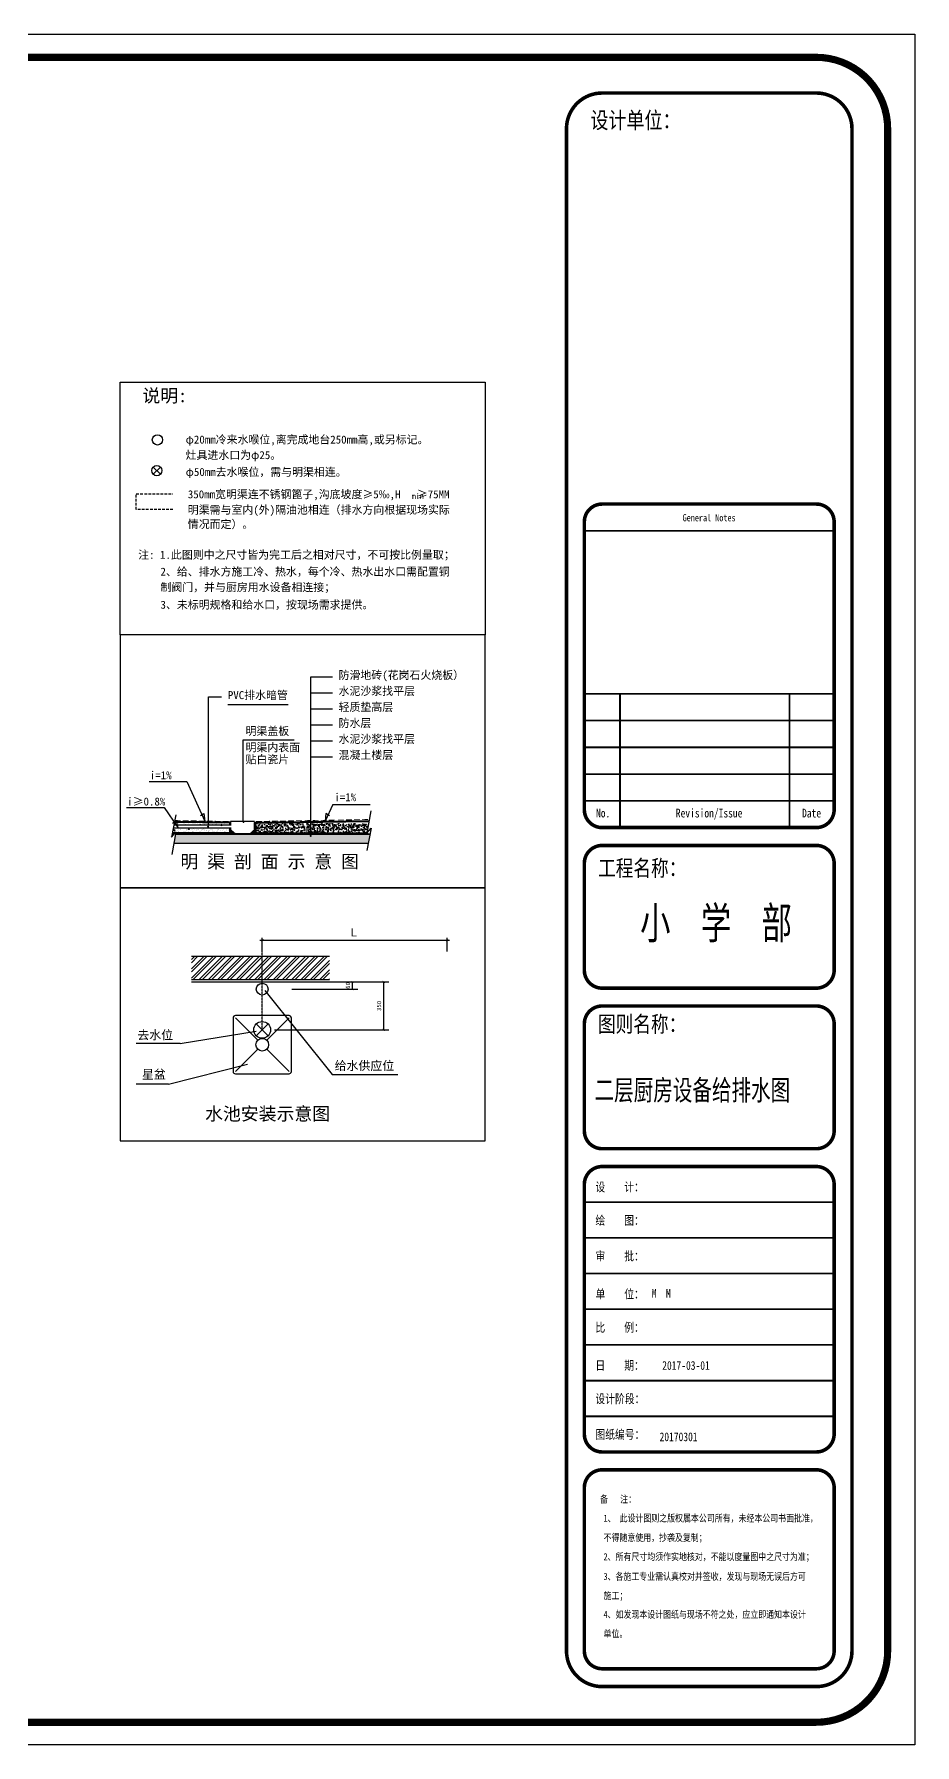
# Model space of a CAD drawing. Header units: inches. Extents: x 871252 to 1312932, y -88801 to 86720.
# Drawn here: x 1113652 to 1154480, y -88801 to -9472 of the extents above; entities that cross this region are included whole.
import ezdxf
from ezdxf.enums import TextEntityAlignment as Align

# ---------------------------------------------------------------- set-up
doc = ezdxf.new("R2010")
doc.units = ezdxf.units.IN
doc.header["$MEASUREMENT"] = 0
doc.linetypes.add('HIDDEN', pattern=[0.375, 0.25, -0.125])
for name, color, linetype in [('000外框', 7, 'Continuous'), ('供排水', 4, 'Continuous'), ('外框', 7, 'Continuous')]:
    doc.layers.add(name, color=color, linetype=linetype)
doc.styles.add('122', font='', dxfattribs={"height": 180})
doc.styles.add('ET', font='', dxfattribs={"height": 186})
doc.styles.add('H1', font='', dxfattribs={"height": 200})
doc.styles.get("Standard").update_dxf_attribs({"font": '', "width": 0.7, "height": 250})
doc.styles.add('STYLE1', font='simhei.ttf', dxfattribs={"width": 0.8})
doc.styles.add('宋体平面', font='', dxfattribs={"width": 0.8})
doc.styles.add('黑体', font='simhei.ttf', dxfattribs={"width": 0.7})
doc.styles.get('122').set_extended_font_data('NSimSun')
doc.styles.get('ET').set_extended_font_data('SimSun')
doc.styles.get('H1').set_extended_font_data('SimSun')
doc.styles.get('Standard').set_extended_font_data('NSimSun')
doc.styles.get('宋体平面').set_extended_font_data('SimSun')
doc.dimstyles.new('ISO-25', dxfattribs={"dimscale": 60, "dimtxt": 5, "dimasz": 2.5, "dimexe": 1.25, "dimexo": 3, "dimtad": 1, "dimdec": 0, "dimtxsty": 'Standard', "dimblk": 'ARCHTICK', "dimcen": 2.5, "dimadec": 0, "dimazin": 0, "dimtfac": 1, "dimtdec": 0, "dimtmove": 0, "dimatfit": 3, "dimfxl": 0, "dimarcsym": 0})

# ---------------------------------------------------------------- blocks, each defined once
blk = doc.blocks.new('_ArchTick')
at = {"color": 0, "linetype": 'ByBlock', "const_width": 0.15}
blk.add_lwpolyline([(-0.5, -0.5), (0.5, 0.5)], dxfattribs=at)
blk = doc.blocks.new('*D405')
at = {"layer": 'Defpoints', "color": 0, "linetype": 'ByBlock', "transparency": 16777216}
for p in [(1124758, -53421), (1129859, -53421), (1124222, -55647)]:
    blk.add_point(p, dxfattribs=at)
at = {"layer": '供排水', "color": 0, "linetype": 'ByBlock', "lineweight": -2, "transparency": 16777216}
for p, q in [((1125328, -53421), (1130096, -53421)), ((1129859, -55647), (1129859, -53421)), ((1124792, -55647), (1130096, -55647))]:
    blk.add_line(p, q, dxfattribs=at)
at = {"layer": '供排水', "color": 0, "linetype": 'ByBlock', "lineweight": -2, "transparency": 16777216, "xscale": 95, "yscale": 95, "zscale": 95}
for p, rotation in [((1129859, -53421), 90), ((1129859, -55647), 270)]:
    blk.add_blockref('_ArchTick', p, dxfattribs=dict(at, rotation=rotation))
at = {"layer": '供排水', "color": 0, "linetype": 'ByBlock', "transparency": 16777216, "insert": (1129640, -54534), "char_height": 200, "attachment_point": 5, "rotation": 90, "style": 'H1'}
blk.add_mtext('350', dxfattribs=at)
blk = doc.blocks.new('*D406')
at = {"layer": 'Defpoints', "color": 0, "linetype": 'ByBlock', "transparency": 16777216}
for p in [(1125031, -53421), (1125031, -53757), (1128415, -53421)]:
    blk.add_point(p, dxfattribs=at)
at = {"layer": '供排水', "color": 0, "linetype": 'ByBlock', "lineweight": -2, "transparency": 16777216}
for p, q in [((1125601, -53421), (1128652, -53421)), ((1125601, -53757), (1128652, -53757)), ((1128415, -53757), (1128415, -53421))]:
    blk.add_line(p, q, dxfattribs=at)
at = {"layer": '供排水', "color": 0, "linetype": 'ByBlock', "lineweight": -2, "transparency": 16777216, "xscale": 95, "yscale": 95, "zscale": 95}
for p, rotation in [((1128415, -53421), 90), ((1128415, -53757), 270)]:
    blk.add_blockref('_ArchTick', p, dxfattribs=dict(at, rotation=rotation))
at = {"layer": '供排水', "color": 0, "linetype": 'ByBlock', "transparency": 16777216, "insert": (1128196, -53589), "char_height": 200, "attachment_point": 5, "rotation": 90, "style": 'H1'}
blk.add_mtext('60', dxfattribs=at)

msp = doc.modelspace()

# ---------------------------------------------------------------- hatches: boundary and pattern name
at = {"layer": '供排水'}
h = msp.add_hatch(dxfattribs=at)
h.set_pattern_fill('AR-B816', color=121, scale=7.420931, angle=1, style=0)
h.set_pattern_definition([(1, (896184.233, -115963.07), (-1.036105, 59.358409), []), (91, (896184.233, -115963.07), (-60.394514, 58.322304), [59.36745, -59.36745])])
h.paths.add_polyline_path([(1129096.2, -45930.3), (1123861.4, -46021.7), (1123862.2, -46068.1), (1129097.1, -45976.7)])
h = msp.add_hatch(dxfattribs=at)
h.set_pattern_fill('AR-CONC', color=4, scale=46.380821, style=0)
h.set_pattern_definition([(50, (894999.07, -111978.9), (332.67116, -29.10496), [34.7856, -382.64177]), (355, (894999.07, -111978.9), (-64.354, 348.8729), [27.8285, -306.1134]), (100.4514, (895026.8, -111981.32), (268.3174, 319.7677), [29.56322, -325.19547]), (46.1842, (894999.07, -111886.14), (494.99516, -76.7691), [52.1784, -573.9627]), (96.6356, (895040.3, -111892.53), (433.5042, 451.8039), [44.3448, -487.7931]), (351.1842, (894999.07, -111886.14), (433.5039, 451.8042), [41.7427, -459.1701]), (21, (895045.45, -111909.33), (276.8504, -186.73795), [34.7856, -382.64177]), (326, (895045.45, -111909.33), (112.85165, 336.33055), [27.8285, -306.1134]), (71.4514, (895068.52, -111924.9), (389.70215, 149.5923), [29.56322, -325.19547]), (37.5, (894999.07, -111978.9), (5.63984, 154.3989), [0, -302.40295, 0, -310.7515, 0, -307.27294]), (7.5, (894999.07, -111978.9), (122.01381, 182.93139), [0, -177.17474, 0, -295.44583, 0, -117.11157]), (327.5, (894895.64, -111978.9), (247.59123, -10.461135), [0, -115.95205, 0, -361.7704, 0, -480.0415]), (317.5, (894849.26, -111978.9), (270.48653, 46.42951), [0, -150.73767, 0, -240.25265, 0, -340.89904])])
h.paths.add_polyline_path([(1120204.7, -46578.2), (1120128, -46993.6), (1129142.1, -46993.6), (1129218.7, -46578.2)])
for points in [[(1122749.1, -46367.2), (1122951.6, -46550.4), (1122749.1, -46550.4)], [(1123862.2, -46367.2), (1123659.7, -46550.4), (1123862.2, -46550.4)]]:
    msp.add_hatch(color=41, dxfattribs=at).paths.add_polyline_path(points)
h = msp.add_hatch(dxfattribs=at)
h.set_pattern_fill('AR-CONC', color=4, scale=46.380821, style=0)
h.set_pattern_definition([(50, (1058433.98, -20586.05), (332.6712, -29.105), [34.7856, -382.6418]), (355, (1058433.98, -20586.05), (-64.354, 348.8729), [27.8285, -306.1134]), (100.4514, (1058461.7, -20588.47), (268.3174, 319.7677), [29.5632, -325.1955]), (46.1842, (1058433.98, -20493.3), (494.9952, -76.769), [52.1784, -573.9627]), (96.6356, (1058475.23, -20499.7), (433.5042, 451.804), [44.345, -487.793]), (351.1842, (1058434, -20493.3), (433.504, 451.8042), [41.7427, -459.17]), (21, (1058480.36, -20516.48), (276.8504, -186.7379), [34.7856, -382.6418]), (326, (1058480.36, -20516.48), (112.8516, 336.3305), [27.8285, -306.1134]), (71.4514, (1058503.43, -20532.04), (389.7022, 149.5923), [29.5632, -325.1955]), (37.5, (1058433.98, -20586.05), (5.63984, 154.3989), [0, -302.40295, 0, -310.7515, 0, -307.27294]), (7.5, (1058433.98, -20586.05), (122.0138, 182.9314), [0, -177.17474, 0, -295.44583, 0, -117.11157]), (327.5, (1058330.55, -20586.05), (247.59123, -10.46113), [0, -115.95205, 0, -361.7704, 0, -480.0415]), (317.5, (1058284.17, -20586.05), (270.48653, 46.4295), [0, -150.7377, 0, -240.25265, 0, -340.89904])])
h.paths.add_polyline_path([(1129097.9, -46068.1), (1123908.6, -46068.1), (1123908.6, -46501.8), (1129097.9, -46501.8)])
h = msp.add_hatch(dxfattribs=at)
h.set_pattern_fill('AR-SAND', color=201, scale=92.761642, style=0)
h.set_pattern_definition([(37.5, (894999.07, -111978.9), (-5.84337, 178.73534), [0, -140.9977, 0, -157.69479, 0, -150.73767]), (7.5, (894999.07, -111978.9), (164.1674, 261.7869), [0, -76.06455, 0, -127.08345, 0, -48.69986]), (327.5, (894884.98, -111978.9), (288.87291, 0.52494), [0, -46.38082, 0, -166.97096, 0, -217.98986]), (317.5, (894884.98, -111978.9), (278.85324, 81.41463), [0, -23.19041, 0, -109.45874, 0, -125.22822])])
h.paths.add_polyline_path([(1129097.9, -46068.1), (1123908.6, -46068.1), (1123908.6, -46501.8), (1129097.9, -46501.8)])
h = msp.add_hatch(dxfattribs=at)
h.set_pattern_fill('ANSI32', color=8, scale=809.556151, style=0)
h.set_pattern_definition([(45, (948941.6, -146682.4), (-214.666, 214.666), []), (45, (949084.72, -146682.4), (-214.666, 214.666), [])])
h.paths.add_polyline_path([(1127347.8, -53313.5), (1127347.8, -52234.1), (1120945.3, -52234.1), (1120945.3, -53313.5)])

# ---------------------------------------------------------------- linework, layer by layer
for p, q in [((1119167.9, -29879.2), (1119503.8, -29543.3)), ((1119167.9, -29543.3), (1119503.8, -29879.2))]:
    msp.add_line(p, q, dxfattribs=at)
at = {"layer": '供排水', "linetype": 'HIDDEN', "ltscale": 500}
for p, q in [((1118383.2, -31517), (1118383.2, -30787.4)), ((1118383.2, -30787.4), (1120083.3, -30787.4)), ((1120083.3, -31517), (1118383.2, -31517))]:
    msp.add_line(p, q, dxfattribs=at)
at = {"layer": '供排水', "color": 4}
for p, q in [((1126473, -46565), (1126473, -39274.4)), ((1126473, -39274.4), (1127476.3, -39274.4)), ((1121727.3, -46120.2), (1121727.3, -40205.3)), ((1121727.3, -40205.3), (1122342.7, -40205.3)), ((1126473, -40015.9), (1127476.3, -40015.9)), ((1122633.9, -40557.7), (1125425.4, -40557.7)), ((1126473, -40757.4), (1127476.3, -40757.4)), ((1126473, -41498.9), (1127476.3, -41498.9)), ((1123347.8, -45994.4), (1123347.8, -42202.6)), ((1123347.8, -42202.6), (1125708.5, -42202.6)), ((1126473, -42240.4), (1127476.3, -42240.4)), ((1126473, -42981.9), (1127476.3, -42981.9)), ((1118988.4, -44127.5), (1120727.6, -44127.5)), ((1120727.6, -44127.5), (1121561.6, -45961.9)), ((1117938.7, -45337.8), (1119677.9, -45337.8)), ((1119677.9, -45337.8), (1120316.2, -46268.2)), ((1120067.8, -46061), (1120229.7, -45947.7)), ((1120229.7, -45947.7), (1120316.2, -46268.2)), ((1121361.8, -45700.8), (1121521, -45606.3)), ((1121521, -45606.3), (1121561.6, -45961.9))]:
    msp.add_line(p, q, dxfattribs=at)
at = {"layer": '供排水', "color": 4, "linetype": 'Continuous'}
for p, q in [((1127494.1, -45201.6), (1127136.5, -45974.1)), ((1127494.1, -45201.6), (1129233.3, -45201.6)), ((1127177.1, -45618.5), (1127136.5, -45974.1)), ((1127336.3, -45712.9), (1127177.1, -45618.5))]:
    msp.add_line(p, q, dxfattribs=at)
at = {"layer": '供排水', "color": 201}
for p, q in [((1120212, -45669.9), (1120021.1, -46703.5)), ((1129259, -45491.2), (1129068.2, -46524.9)), ((1120021.1, -46703.5), (1120223.4, -46476.7)), ((1120223.4, -46476.7), (1120032.6, -47510.4)), ((1120123.2, -46362.7), (1120123.2, -46362.7)), ((1120128.9, -46332.2), (1120128.9, -46332.2)), ((1120137.9, -46419.8), (1120148.7, -46361.6)), ((1120193.4, -46414.8), (1120138, -46419.6)), ((1120193.4, -46414.8), (1120148.7, -46361.5)), ((1120148.7, -46440.8), (1120148.7, -46440.8)), ((1120167.8, -46132.6), (1120167.8, -46132.6)), ((1120179.6, -46467.9), (1120179.6, -46467.9)), ((1120197, -46447.1), (1120197, -46447.1)), ((1120198.1, -46130.5), (1120198.1, -46130.5)), ((1120202.1, -46358.5), (1120202.1, -46358.5)), ((1120207.6, -46369), (1120207.6, -46369)), ((1120223.1, -46476.9), (1120223.1, -46476.9)), ((1120228.2, -46480.4), (1120228.2, -46480.4)), ((1120240.2, -46461.2), (1120240.2, -46461.2)), ((1120243.6, -46099.1), (1120243.6, -46099.1)), ((1120315.2, -46393.3), (1120315.2, -46393.3)), ((1120321.7, -46450.3), (1120321.7, -46450.3)), ((1120323, -46463.7), (1120323, -46463.7)), ((1120332.5, -46376.6), (1120332.5, -46376.6)), ((1120333.5, -46071.7), (1120333.5, -46071.7)), ((1120398.4, -46473.6), (1120398.4, -46473.6)), ((1120411.8, -46498.5), (1120411.8, -46498.5)), ((1120412, -46363.3), (1120412, -46363.3)), ((1120413.2, -46302.7), (1120413.2, -46302.7)), ((1120446.7, -46480), (1120446.7, -46480)), ((1120452.6, -46367.5), (1120452.6, -46367.5)), ((1120487, -46131), (1120487, -46131)), ((1120517.1, -46480.9), (1120517.1, -46480.9)), ((1120564.5, -46453.4), (1120564.5, -46453.4)), ((1120572.7, -46496.6), (1120572.7, -46496.6)), ((1120576.2, -46076.9), (1120576.2, -46076.9)), ((1120603.3, -46128.4), (1120603.3, -46128.4)), ((1120611.3, -46458), (1120611.3, -46458)), ((1120620.3, -46094.2), (1120620.3, -46094.2)), ((1120624.1, -46311.3), (1120624.1, -46311.3)), ((1120664.7, -46101.4), (1120664.7, -46101.4)), ((1120676.1, -46428.4), (1120676.1, -46428.4)), ((1120689.9, -46366.4), (1120689.9, -46366.4)), ((1120692, -46384.1), (1120692, -46384.1)), ((1120700.9, -46363.8), (1120700.9, -46363.8)), ((1120709.1, -46368.4), (1120709.1, -46368.4)), ((1120775.8, -46131.5), (1120775.8, -46131.5)), ((1120803.3, -46361.6), (1120814, -46303.4)), ((1120858.8, -46356.6), (1120803.3, -46361.4)), ((1120805.9, -46481.4), (1120805.9, -46481.4)), ((1120858.8, -46356.6), (1120814.1, -46303.3)), ((1120815, -46462.4), (1120815, -46462.4)), ((1120826.7, -46088.1), (1120826.7, -46088.1)), ((1120856.2, -46486.2), (1120856.2, -46486.2)), ((1120907.9, -46300.5), (1120907.9, -46300.5)), ((1120932.8, -46369.5), (1120932.8, -46369.5)), ((1120970.9, -46465.5), (1120970.9, -46465.5)), ((1120983.3, -46310.5), (1120983.3, -46310.5)), ((1120988, -46449.8), (1120988, -46449.8)), ((1120989.8, -46364.3), (1120989.8, -46364.3)), ((1120991.5, -46094.3), (1120991.5, -46094.3)), ((1120993.9, -46041), (1120993.9, -46041)), ((1121031.6, -46316.8), (1121031.6, -46316.8)), ((1121052.3, -46461.3), (1121052.3, -46461.3)), ((1121064, -46089.1), (1121064, -46089.1)), ((1121064.7, -46132), (1121064.7, -46132)), ((1121069.1, -46052.2), (1121069.1, -46052.2)), ((1121080.3, -46365.2), (1121080.3, -46365.2)), ((1121094.8, -46482), (1121094.8, -46482)), ((1121117.3, -46059.4), (1121117.3, -46059.4)), ((1121152.4, -46493.7), (1121152.4, -46493.7)), ((1121157.6, -46333.4), (1121157.6, -46333.4)), ((1121183.3, -46378.5), (1121183.3, -46378.5)), ((1121233, -46343.3), (1121233, -46343.3)), ((1121243.1, -46091.4), (1121243.1, -46091.4)), ((1121278.7, -46364.8), (1121278.7, -46364.8)), ((1121281.3, -46349.7), (1121281.3, -46349.7)), ((1121295.2, -46464.4), (1121295.2, -46464.4)), ((1121306.8, -46094.3), (1121306.8, -46094.3)), ((1121318.4, -46101.9), (1121318.4, -46101.9)), ((1121351, -46104.9), (1121351, -46104.9)), ((1121353.6, -46132.6), (1121353.6, -46132.6)), ((1121359.2, -46446.6), (1121359.2, -46446.6)), ((1121366.6, -46108.7), (1121366.6, -46108.7)), ((1121368.2, -46089.3), (1121368.2, -46089.3)), ((1121383.7, -46482.5), (1121383.7, -46482.5)), ((1121407.3, -46366.3), (1121407.3, -46366.3)), ((1121420.6, -46377.4), (1121420.6, -46377.4)), ((1121439.9, -46372.7), (1121439.9, -46372.7)), ((1121457, -46357), (1121457, -46357)), ((1121524.1, -46298.3), (1121468.7, -46303.2)), ((1121482.7, -46376.2), (1121482.7, -46376.2)), ((1121492.8, -46137.4), (1121492.8, -46137.4)), ((1121531, -46382.6), (1121531, -46382.6)), ((1121545.7, -46473.4), (1121545.7, -46473.4)), ((1121557.2, -46105.5), (1121557.2, -46105.5)), ((1121567.5, -46365.4), (1121567.5, -46365.4)), ((1121568.3, -46147.3), (1121568.3, -46147.3)), ((1121616.5, -46153.7), (1121616.5, -46153.7)), ((1121642.4, -46133.1), (1121642.4, -46133.1)), ((1121657, -46399.2), (1121657, -46399.2)), ((1121663.4, -46380.5), (1121663.4, -46380.5)), ((1121672.6, -46483), (1121672.6, -46483)), ((1121718.7, -46454.1), (1121718.7, -46454.1)), ((1121732.4, -46409.1), (1121732.4, -46409.1)), ((1121735.8, -46438.4), (1121735.8, -46438.4)), ((1121739.4, -46089.4), (1121739.4, -46089.4)), ((1121769.5, -46501.8), (1121759.3, -46497.9)), ((1121760.5, -46501.8), (1121759.3, -46498.1)), ((1121780.7, -46415.4), (1121780.7, -46415.4)), ((1121783, -46472.2), (1121783, -46472.2)), ((1121794.5, -46106.4), (1121794.5, -46106.4)), ((1121828.2, -46353.8), (1121828.2, -46353.8)), ((1121856.4, -46365.9), (1121856.4, -46365.9)), ((1121899.7, -46111), (1121899.7, -46111)), ((1121906.7, -46432), (1121906.7, -46432)), ((1121913.9, -46389.5), (1121913.9, -46389.5)), ((1121923, -46363.7), (1121923, -46363.7)), ((1121931.3, -46133.6), (1121931.3, -46133.6)), ((1121961.4, -46483.5), (1121961.4, -46483.5)), ((1121982.1, -46442), (1121982.1, -46442)), ((1122025.8, -46475.3), (1122025.8, -46475.3)), ((1122030.4, -46448.3), (1122030.4, -46448.3)), ((1122037.3, -46111.7), (1122037.3, -46111.7)), ((1122091.5, -46313.9), (1122091.5, -46313.9)), ((1122098.9, -46100), (1122098.9, -46100)), ((1122107, -46435.3), (1122107, -46435.3)), ((1122116, -46079), (1122116, -46079)), ((1122145.3, -46366.4), (1122145.3, -46366.4)), ((1122151.2, -46388.4), (1122151.2, -46388.4)), ((1122156.4, -46464.9), (1122156.4, -46464.9)), ((1122187.7, -46361.3), (1122187.7, -46361.3)), ((1122204.8, -46345.6), (1122204.8, -46345.6)), ((1122220.2, -46134.1), (1122220.2, -46134.1)), ((1122231.8, -46474.8), (1122231.8, -46474.8)), ((1122250.3, -46484.1), (1122250.3, -46484.1)), ((1122262.7, -46066.2), (1122262.7, -46066.2)), ((1122274.3, -46410), (1122274.3, -46410)), ((1122276.3, -46484.4), (1122276.3, -46484.4)), ((1122280.1, -46481.2), (1122280.1, -46481.2)), ((1122282.2, -46305.6), (1122282.2, -46305.6)), ((1122287.7, -46122.9), (1122287.7, -46122.9)), ((1122378, -46149.4), (1122313, -46124.5)), ((1122331.8, -46180.7), (1122313, -46124.6)), ((1122378, -46149.4), (1122331.9, -46180.5)), ((1122394, -46391.5), (1122394, -46391.5)), ((1122406.1, -46497.8), (1122406.1, -46497.8)), ((1122434.1, -46366.9), (1122434.1, -46366.9)), ((1122466.6, -46442.7), (1122466.6, -46442.7)), ((1122483.7, -46427), (1122483.7, -46427)), ((1122487.2, -46082.2), (1122487.2, -46082.2)), ((1122506.5, -46440.5), (1122506.5, -46440.5)), ((1122509.1, -46134.7), (1122509.1, -46134.7)), ((1122513.6, -46483.2), (1122513.6, -46483.2)), ((1122519.5, -46304.5), (1122519.5, -46304.5)), ((1122525, -46123.8), (1122525, -46123.8)), ((1122539.2, -46484.6), (1122539.2, -46484.6)), ((1122556.7, -46067), (1122556.7, -46067)), ((1122567.7, -46379.2), (1122567.7, -46379.2)), ((1122576, -46342.4), (1122576, -46342.4)), ((1122644.6, -46400.5), (1122644.6, -46400.5)), ((1129068.2, -46524.9), (1129270.5, -46298.1)), ((1129270.5, -46298.1), (1129079.6, -47331.7)), ((1120128, -46993.6), (1129142.1, -46993.6))]:
    msp.add_line(p, q, dxfattribs=at)
at = {"layer": '供排水', "color": 7}
for p, q in [((1122750.1, -46021.7), (1120148.4, -45976.3)), ((1123861.4, -46021.7), (1129159.5, -45929.2)), ((1123862.2, -46068.1), (1129151.7, -45975.7)), ((1122777.5, -46300), (1120097.6, -46300)), ((1122777.5, -46160.8), (1120138.5, -46160.8)), ((1120204.7, -46578.2), (1129218.7, -46578.2)), ((1122749.1, -46021.7), (1122749.1, -46160.8)), ((1122749.1, -46021.7), (1122749.1, -46160.8)), ((1122749.1, -46300), (1122749.1, -46578.2)), ((1122749.1, -46300), (1122749.1, -46578.2)), ((1123862.2, -46021.7), (1123862.2, -46578.2)), ((1120945.3, -52234.1), (1127347.8, -52234.1)), ((1120945.3, -53313.5), (1127347.8, -53313.5))]:
    msp.add_line(p, q, dxfattribs=at)
at = {"layer": '供排水', "color": 121}
for p, q in [((1120198.5, -46023.5), (1120199.4, -45977.2)), ((1120317.3, -46025.6), (1120318.1, -45979.2)), ((1120436, -46027.7), (1120436.8, -45981.3)), ((1120554.7, -46029.7), (1120555.5, -45983.4)), ((1120673.4, -46031.8), (1120674.2, -45985.4)), ((1120792.1, -46033.9), (1120792.9, -45987.5)), ((1120910.8, -46036), (1120911.7, -45989.6)), ((1121029.6, -46038), (1121030.4, -45991.7)), ((1121148.3, -46040.1), (1121149.1, -45993.7)), ((1121267, -46042.2), (1121267.8, -45995.8)), ((1121385.7, -46044.3), (1121386.5, -45997.9)), ((1121504.4, -46046.3), (1121505.2, -46000)), ((1121623.1, -46048.4), (1121624, -46002)), ((1121741.9, -46050.5), (1121742.7, -46004.1)), ((1121860.6, -46052.5), (1121861.4, -46006.2)), ((1121979.3, -46054.6), (1121980.1, -46008.2)), ((1122098, -46056.7), (1122098.8, -46010.3)), ((1122702.7, -46501.8), (1120058.4, -46501.8)), ((1122749.3, -46068.1), (1120139.1, -46022.5)), ((1122216.7, -46058.8), (1122217.5, -46012.4)), ((1122335.4, -46060.8), (1122336.3, -46014.5)), ((1122454.2, -46062.9), (1122455, -46016.5)), ((1122572.9, -46065), (1122573.7, -46018.6)), ((1122691.6, -46067), (1122692.4, -46020.7)), ((1122702.7, -46068.1), (1122702.7, -46160.8)), ((1122702.7, -46300), (1122702.7, -46501.8)), ((1123908.6, -46068.1), (1123908.6, -46501.8)), ((1123908.6, -46501.8), (1129072.4, -46501.8))]:
    msp.add_line(p, q, dxfattribs=at)
at = {"layer": '供排水', "color": 7, "linetype": 'Continuous'}
for p, q in [((1122977.4, -46573.7), (1122694.1, -46317.4)), ((1123633.9, -46573.7), (1123917.3, -46317.4))]:
    msp.add_line(p, q, dxfattribs=at)
at = {"layer": '供排水', "color": 4, "linetype": 'ByBlock'}
for p, q in [((1124116.6, -51487.2), (1132902.7, -51487.2)), ((1124224.5, -52016.7), (1124224.5, -51379.3)), ((1132794.8, -52016.7), (1132794.8, -51379.3)), ((1132794.8, -51408.8), (1132794.8, -51379.3)), ((1124347.5, -53825.9), (1127463.8, -57722.3)), ((1120411.9, -56278.5), (1118377.7, -56278.5)), ((1120411.9, -56278.5), (1123947.6, -55705.6)), ((1119876.2, -58157.7), (1123548.2, -57234.9)), ((1127463.8, -57722.3), (1130511.5, -57722.3)), ((1119876.2, -58157.7), (1118380, -58157.7))]:
    msp.add_line(p, q, dxfattribs=at)
at = {"layer": '供排水', "color": 1, "linetype": 'HIDDEN'}
msp.add_line((1124222.3, -55647.5), (1124224.5, -52016.7), dxfattribs=at)
at = {"layer": '供排水', "color": 81}
msp.add_line((1120945.3, -53421.5), (1127347.8, -53421.5), dxfattribs=at)
at = {"layer": '供排水', "color": 3}
for p, q in [((1122875.2, -55094.6), (1122875.2, -57577.2)), ((1125465.8, -54986.6), (1122983.2, -54986.6)), ((1124017, -56128.4), (1122983.2, -55094.6)), ((1124432, -56128.4), (1125465.8, -55094.6)), ((1125573.8, -57577.2), (1125573.8, -55094.6)), ((1122983.2, -57577.2), (1124017, -56543.4)), ((1125465.8, -57577.2), (1124432, -56543.4)), ((1122983.2, -57685.1), (1125465.8, -57685.1))]:
    msp.add_line(p, q, dxfattribs=at)
at = {"layer": '供排水', "color": 6}
for p, q in [((1123947.6, -55372.7), (1124497.1, -55922.3)), ((1123947.6, -55922.3), (1124497.1, -55372.7))]:
    msp.add_line(p, q, dxfattribs=at)
at = {"layer": '供排水', "color": 14}
for points in [[(1117633.1, -25601.9), (1134562.4, -25601.9), (1134562.4, -37331.5), (1117633.1, -37331.5)], [(1117633.1, -49061.1), (1134561.7, -49061.1), (1134561.7, -37331.5), (1117633.1, -37331.5)], [(1117632.5, -60790.6), (1134561.1, -60790.6), (1134561.1, -49061.1), (1117632.5, -49061.1)]]:
    msp.add_lwpolyline(points, close=True, dxfattribs=at)
at = {"layer": '供排水', "color": 121, "const_width": 37.1}
for points in [[(1120448.6, -45942.5), (1120170.4, -45937.6)], [(1120819.6, -45949), (1120541.4, -45944.1)], [(1121190.6, -45955.5), (1120912.4, -45950.6)], [(1121561.6, -45961.9), (1121283.4, -45957.1)], [(1121932.6, -45968.4), (1121654.3, -45963.5)], [(1122303.6, -45974.9), (1122025.3, -45970)], [(1122674.6, -45981.4), (1122396.3, -45976.5)], [(1123937, -45981.4), (1124215.2, -45976.5)], [(1124308, -45974.9), (1124586.2, -45970)], [(1124679, -45968.4), (1124957.2, -45963.5)], [(1125050, -45961.9), (1125328.2, -45957.1)], [(1125420.9, -45955.5), (1125699.2, -45950.6)], [(1125791.9, -45949), (1126070.2, -45944.1)], [(1126188.9, -45942), (1126467.2, -45937.2)], [(1126559.9, -45935.6), (1126838.2, -45930.7)], [(1126930.9, -45929.1), (1127209.1, -45924.2)], [(1127301.9, -45922.6), (1127580.1, -45917.8)], [(1127732.2, -45915.1), (1128010.5, -45910.3)], [(1128103.2, -45908.6), (1128381.5, -45903.8)], [(1128474.2, -45902.2), (1128752.5, -45897.3)], [(1128845.2, -45895.7), (1129123.5, -45890.8)]]:
    msp.add_lwpolyline(points, dxfattribs=at)
at = {"layer": '供排水', "color": 7, "const_width": 55.7}
msp.add_lwpolyline([(1122741.9, -45973.8), (1123878.5, -45973.8)], dxfattribs=at)
at = {"layer": '供排水', "color": 41}
for points, const_width in [([(1122749.1, -46023.6), (1122749.1, -46160.8)], 55.7), ([(1122749.1, -46300), (1122749.1, -46550.4), (1123862.2, -46550.4), (1123862.2, -46023.6)], 55.7), ([(1120124.5, -47012.7), (1129138.5, -47012.7)], 18.6)]:
    msp.add_lwpolyline(points, dxfattribs=dict(at, const_width=const_width))
at = {"layer": '供排水', "color": 4, "const_width": 45.9}
for points in [[(1123332.6, -46006.8, 1), (1123379.4, -46006.8, 1)], [(1121691.8, -46225.2, 1), (1121738.6, -46225.2, 1)], [(1126448.2, -46653.1, 1), (1126495, -46653.1, 1)]]:
    msp.add_lwpolyline(points, format="xyb", close=True, dxfattribs=at)
at = {"layer": '供排水', "color": 140, "const_width": 18.6}
for points in [[(1120097.6, -46300), (1122777.7, -46300)], [(1120138.5, -46160.8), (1122775.8, -46160.8)]]:
    msp.add_lwpolyline(points, dxfattribs=at)
at = {"layer": '供排水'}
for centre, radius in [((1119363.3, -28287.8), 237.4), ((1119335.8, -29711.3), 237.5)]:
    msp.add_circle(centre, radius, dxfattribs=at)
at = {"layer": '供排水', "color": 6}
for centre, radius in [((1124223.6, -53756.6), 273.1), ((1124222.3, -55647.5), 388.6)]:
    msp.add_circle(centre, radius, dxfattribs=at)
at = {"layer": '供排水', "color": 3}
msp.add_circle((1124224.5, -56335.9), 293.4, dxfattribs=at)
for centre, start, end in [((1122983.2, -55094.6), 90, 180), ((1125465.8, -55094.6), 0, 90), ((1122983.2, -57577.2), 180, 270), ((1125465.8, -57577.2), 270, 0)]:
    msp.add_arc(centre, 107.9, start, end, dxfattribs=at)
at = {"layer": '供排水', "color": 2}
for points, knots in [([(1122716.4, -46300), (1122720.8, -46324.8), (1122737.1, -46392.3), (1122752.4, -46472.8), (1122713.5, -46585.4), (1122600.4, -46488.7), (1122432.1, -46569.1), (1122154.9, -46530.1), (1121847.4, -46578), (1121601.5, -46513.3), (1121309.3, -46568.5), (1120993.7, -46549.6), (1120605.4, -46525.5), (1120311.6, -46551.1), (1120137.1, -46544.6), (1120051.2, -46540.6)], [103.9478312, 103.9478312, 103.9478312, 103.9478312, 144.2466215, 215.068362, 251.7772039, 282.0084748, 401.1400188, 521.8372552, 731.0704246, 898.8156179, 917.7522405, 1210.6843244, 1403.9068418, 1547.2788197, 1686.2061136, 1686.2061136, 1686.2061136, 1686.2061136]), ([(1123889.8, -46107.5), (1123897.1, -46158.1), (1123909.9, -46247), (1123876.5, -46380.5), (1123858.9, -46472.8), (1123897.9, -46585.4), (1124010.9, -46488.7), (1124179.3, -46569.1), (1124456.5, -46530.1), (1124764, -46578), (1125009.9, -46513.3), (1125302, -46568.5), (1125617.7, -46549.6), (1126005.9, -46525.5), (1126378.1, -46557.9), (1126936.2, -46506.1), (1127671.5, -46586.7), (1128414.8, -46515.7), (1128877.7, -46548.7), (1129074, -46537), (1129222.4, -46558.4)], [0, 0, 0, 0, 82.1156804, 144.2466215, 215.068362, 251.7772039, 282.0084748, 401.1400188, 521.8372552, 731.0704246, 898.8156179, 917.7522405, 1210.6843244, 1403.9068418, 1547.2788197, 1812.9344855, 2306.7616067, 2736.636718, 3015.9890311, 3054.6148304, 3054.6148304, 3054.6148304, 3054.6148304])]:
    msp.add_open_spline(points, degree=3, knots=knots, dxfattribs=at)
msp.add_open_spline([(1122721.5, -46107.5), (1122719, -46125.3), (1122716.4, -46143), (1122714.4, -46160.8)], degree=3, dxfattribs=at)
at = {"layer": '外框', "lineweight": -2}
for p, q in [((1041275.3, -9472.3), (1154480.5, -9472.3)), ((1154480.5, -9472.3), (1154480.5, -88801.1)), ((1154480.5, -88801.1), (1041275.3, -88801.1))]:
    msp.add_line(p, q, dxfattribs=at)
for points, const_width in [([(1045673.5, -87756.9), (1149914, -87756.9, 0.4142136), (1153223.3, -84447.7), (1153223.3, -13853.4, 0.4142136), (1149914, -10544.2), (1045673.5, -10544.2, 0.4142136), (1042364.3, -13853.4), (1042364.3, -84447.7, 0.4142136)], 330.9), ([(1139986.4, -86102.3), (1149914, -86102.3, 0.4142136), (1151568.7, -84447.7), (1151568.7, -13853.4, 0.4142136), (1149914, -12198.8), (1139986.4, -12198.8, 0.4142136), (1138331.8, -13853.4), (1138331.8, -84447.7, 0.4142136)], 165.5), ([(1139986.4, -46265.7), (1149914, -46265.7, 0.4142136), (1150741.4, -45438.4), (1150741.4, -32088.4, 0.4142136), (1149914, -31261.1), (1139986.4, -31261.1, 0.4142136), (1139159.1, -32088.4), (1139159.1, -45438.4, 0.4142136)], 165.5), ([(1139986.4, -53711.5), (1149914, -53711.5, 0.4142136), (1150741.4, -52884.2), (1150741.4, -47920.3, 0.4142136), (1149914, -47093), (1139986.4, -47093, 0.4142136), (1139159.1, -47920.3), (1139159.1, -52884.2, 0.4142136)], 165.5), ([(1139986.4, -61157.2), (1149914, -61157.2, 0.4142136), (1150741.4, -60329.9), (1150741.4, -55366.1, 0.4142136), (1149914, -54538.8), (1139986.4, -54538.8, 0.4142136), (1139159.1, -55366.1), (1139159.1, -60329.9, 0.4142136)], 165.5), ([(1139986.4, -75221.4), (1149914, -75221.4, 0.4142136), (1150741.4, -74394.1), (1150741.4, -62811.8, 0.4142136), (1149914, -61984.5), (1139986.4, -61984.5, 0.4142136), (1139159.1, -62811.8), (1139159.1, -74394.1, 0.4142136)], 165.5), ([(1139986.4, -85275), (1149914, -85275, 0.4142136), (1150741.4, -84447.7), (1150741.4, -76876, 0.4142136), (1149914, -76048.7), (1139986.4, -76048.7, 0.4142136), (1139159.1, -76876), (1139159.1, -84447.7, 0.4142136)], 165.5)]:
    msp.add_lwpolyline(points, format="xyb", close=True, dxfattribs=dict(at, const_width=const_width))
at = {"layer": '外框', "lineweight": -2, "const_width": 82.7}
for points in [[(1139159.1, -32502.1), (1150741.4, -32502.1)], [(1139159.1, -40060.9), (1150741.4, -40060.9)], [(1140813.7, -46265.7), (1140813.7, -40060.9)], [(1148673.1, -46265.7), (1148673.1, -40060.9)], [(1139159.1, -41301.9), (1150741.4, -41301.9)], [(1139159.1, -42542.8), (1150741.4, -42542.8)], [(1139159.1, -43783.8), (1150741.4, -43783.8)], [(1139159.1, -45024.7), (1150741.4, -45024.7)], [(1139159.1, -63639.1), (1150741.4, -63639.1)], [(1139159.1, -65293.7), (1150741.4, -65293.7)], [(1139159.1, -66948.4), (1150741.4, -66948.4)], [(1139159.1, -68603), (1150741.4, -68603)], [(1139159.1, -70257.6), (1150741.4, -70257.6)], [(1139159.1, -71912.2), (1150741.4, -71912.2)], [(1139159.1, -73566.8), (1150741.4, -73566.8)]]:
    msp.add_lwpolyline(points, dxfattribs=at)

# ---------------------------------------------------------------- block references
at = {"layer": '供排水', "color": 4, "linetype": 'ByBlock', "xscale": 107.9408200747334, "yscale": 107.9408200749895, "zscale": 107.9408200749181, "rotation": 180}
msp.add_blockref('_ArchTick', (1124224.5, -51487.2), dxfattribs=at)
at = {"layer": '供排水', "color": 4, "linetype": 'ByBlock', "xscale": 107.9408200747334, "yscale": 107.9408200749895, "zscale": 107.9408200749181}
msp.add_blockref('_ArchTick', (1132794.8, -51487.2), dxfattribs=at)

# ---------------------------------------------------------------- texts
at = {"layer": '000外框', "style": '黑体', "width": 0.7}
msp.add_text('二层厨房设备给排水图', height=950.23, dxfattribs=at).set_placement((1139631.3, -58913.2))
at = {"layer": '000外框', "insert": (1141743.1, -49951.6), "char_height": 1477.04, "width": 15623.866, "attachment_point": 1, "style": '黑体'}
msp.add_mtext('小  学  部', dxfattribs=at)
at = {"layer": '供排水', "color": 7, "linetype": 'Continuous', "style": 'STYLE1'}
for s, height, p in [('说明:', 607.17, (1118668.3, -26537.9)), ('明 渠 剖 面 示 意 图', 607.167, (1120432.6, -48142.8)), ('水池安装示意图', 607.17, (1121575.8, -59839.2))]:
    msp.add_text(s, height=height, dxfattribs=at).set_placement(p)
at = {"layer": '供排水', "color": 7, "style": '122'}
for s, height, p in [('φ20mm冷来水喉位,离完成地台250mm高,或另标记。', 371.047, (1120672.3, -28456.7)), ('灶具进水口为φ25。', 371.05, (1120672.3, -29175.9)), ('φ50mm去水喉位，需与明渠相连。', 371.047, (1120672.3, -29958.9)), ('350mm宽明渠连不锈钢篦子,沟底坡度≥5‰,H   ≥75MM', 371.047, (1120775, -30994.9)), ('min', 259.73, (1131155.9, -31021.7)), ('明渠需与室内(外)隔油池相连（排水方向根据现场实际', 371.047, (1120775, -31714.2)), ('情况而定）。', 371.05, (1120775, -32381.8)), ('注: 1.此图则中之尺寸皆为完工后之相对尺寸，不可按比例量取；', 371.047, (1118474.5, -33800)), ('制阀门，并与厨房用水设备相连接；', 371.047, (1119506.4, -35305.4)), ('2、给、排水方施工冷、热水，每个冷、热水出水口需配置铜', 371.047, (1119506.4, -34582.5)), ('3、未标明规格和给水口，按现场需求提供。', 371.047, (1119506.4, -36115.5))]:
    msp.add_text(s, height=height, dxfattribs=at).set_placement(p)
at = {"layer": '供排水', "color": 4, "style": '122'}
for s, p in [('明渠盖板', (1123450.6, -41973.4)), ('明渠内表面', (1123450.6, -42732.2)), ('贴白瓷片', (1123450.6, -43287.1)), ('i=1%', (1119014.5, -44023.8)), ('i≥0.8%', (1117964.7, -45242.2)), ('i=1%', (1127567.4, -45042.5))]:
    msp.add_text(s, height=371.05, dxfattribs=at).set_placement(p)
at = {"layer": '供排水', "color": 4, "linetype": 'ByBlock', "style": '122'}
for s, p in [('去水位', (1118435.7, -56087.3)), ('给水供应位', (1127582.9, -57513.2)), ('星盆', (1118644.9, -57917.6))]:
    msp.add_text(s, height=404.78, dxfattribs=at).set_placement(p)
at = {"layer": '供排水', "color": 4, "attachment_point": 1, "style": '122'}
for s, insert, char_height, width in [('防滑地砖(花岗石火烧板）', (1127764.3, -39006.9), 371.047, 7085.605), ('PVC排水暗管', (1122630.7, -39937.7), 371.05, 4135.483), ('水泥沙浆找平层', (1127764.3, -39748.4), 371.05, 4134.948), ('轻质垫高层', (1127764.3, -40489.8), 371.05, 4134.948), ('防水层', (1127764.3, -41231.3), 371.05, 4134.948), ('水泥沙浆找平层', (1127764.3, -41972.8), 371.05, 4134.948), ('混凝土楼层', (1127764.3, -42714.3), 371.05, 4134.948)]:
    msp.add_mtext(s, dxfattribs=dict(at, insert=insert, char_height=char_height, width=width))
at = {"layer": '供排水', "color": 4, "linetype": 'ByBlock', "insert": (1128474.6, -51124.6), "char_height": 377.793, "attachment_point": 5, "style": 'ET'}
msp.add_mtext('\\fﾷￂￋￎ_GB2312|b0|i0|c134|p49;L ', dxfattribs=at)
at = {"layer": '外框', "style": '宋体平面', "width": 0.8}
for s, height, p in [('设计单位：', 764.9, (1139441, -13841.5)), ('工程名称：', 749.6, (1139797.3, -48517.3)), ('图则名称：', 749.6, (1139792.3, -55751.2))]:
    msp.add_text(s, height=height, dxfattribs=at).set_placement(p)
at = {"layer": '外框', "lineweight": -2, "style": '宋体平面', "width": 0.8}
for s, height, p in [('General Notes', 330.922, (1144944.6, -31897.1)), ('No.', 405.22, (1140031.4, -45592.6)), ('Revision/Issue', 405.222, (1144944.6, -45592.6)), ('Date', 405.22, (1149695, -45592.6))]:
    msp.add_text(s, height=height, dxfattribs=at).set_placement(p, align=Align.MIDDLE_CENTER)
for s, height, p in [('设    计：', 405.22, (1139673.3, -63138.7)), ('绘    图：', 405.22, (1139673.3, -64686.9)), ('审    批：', 405.22, (1139673.3, -66341.5)), ('单    位：', 405.22, (1139673.3, -68102.5)), ('M  M', 405.22, (1142283.1, -68062.1)), ('比    例：', 405.22, (1139673.3, -69650.8)), ('日    期：', 405.22, (1139673.3, -71411.8)), ('2017-03-01', 405.22, (1142770.2, -71411.8)), ('设计阶段：', 405.22, (1139673.3, -72960)), ('图纸编号：', 405.22, (1139673.3, -74614.6)), ('20170301', 405.22, (1142646.8, -74721)), ('备   注：', 328.23, (1139891.3, -77574.7)), ('1、 此设计图则之版权属本公司所有，未经本公司书面批准，', 328.23, (1140051, -78455.7)), ('不得随意使用，抄袭及复制；', 328.23, (1140051, -79356.4)), ('2、所有尺寸均须作实地核对，不能以度量图中之尺寸为准；', 328.23, (1140051, -80245.2)), ('3、各施工专业需认真校对并签收，发现与现场无误后方可', 328.23, (1140051, -81159.4)), ('施工；', 328.23, (1140051, -82048.7)), ('4、如发现本设计图纸与现场不符之处，应立即通知本设计', 328.23, (1140051, -82920.5)), ('单位。', 328.23, (1140051, -83809.8))]:
    msp.add_text(s, height=height, dxfattribs=at).set_placement(p)

# ---------------------------------------------------------------- dimensions: what is measured, and where the dimension line sits
at = {"layer": '供排水', "color": 4, "linetype": 'ByBlock'}
for base, p1, p2, text, picture, middle in [((1129858.6, -53421.5), (1124222.3, -55647.5), (1124758.2, -53421.5), '350', '*D405', (1129858.6, -54534.5)), ((1128414.9, -53421.5), (1125031.3, -53756.9), (1125031.3, -53421.5), '60', '*D406', (1128414.9, -53589.2))]:
    dim = msp.add_linear_dim(base=base, p1=p1, p2=p2, angle=90, text=text, dimstyle='ISO-25', override={"dimscale": 190, "dimasz": 0.5, "dimdec": 0, "dimlunit": 2, "dimtxsty": 'H1', "dimcen": 0.5, "dimtdec": 0}, dxfattribs=at)
    dim.commit()
    dim.dimension.update_dxf_attribs({"geometry": picture, "text_midpoint": middle, "dimtype": 160})

doc.saveas('drawing.dxf')
